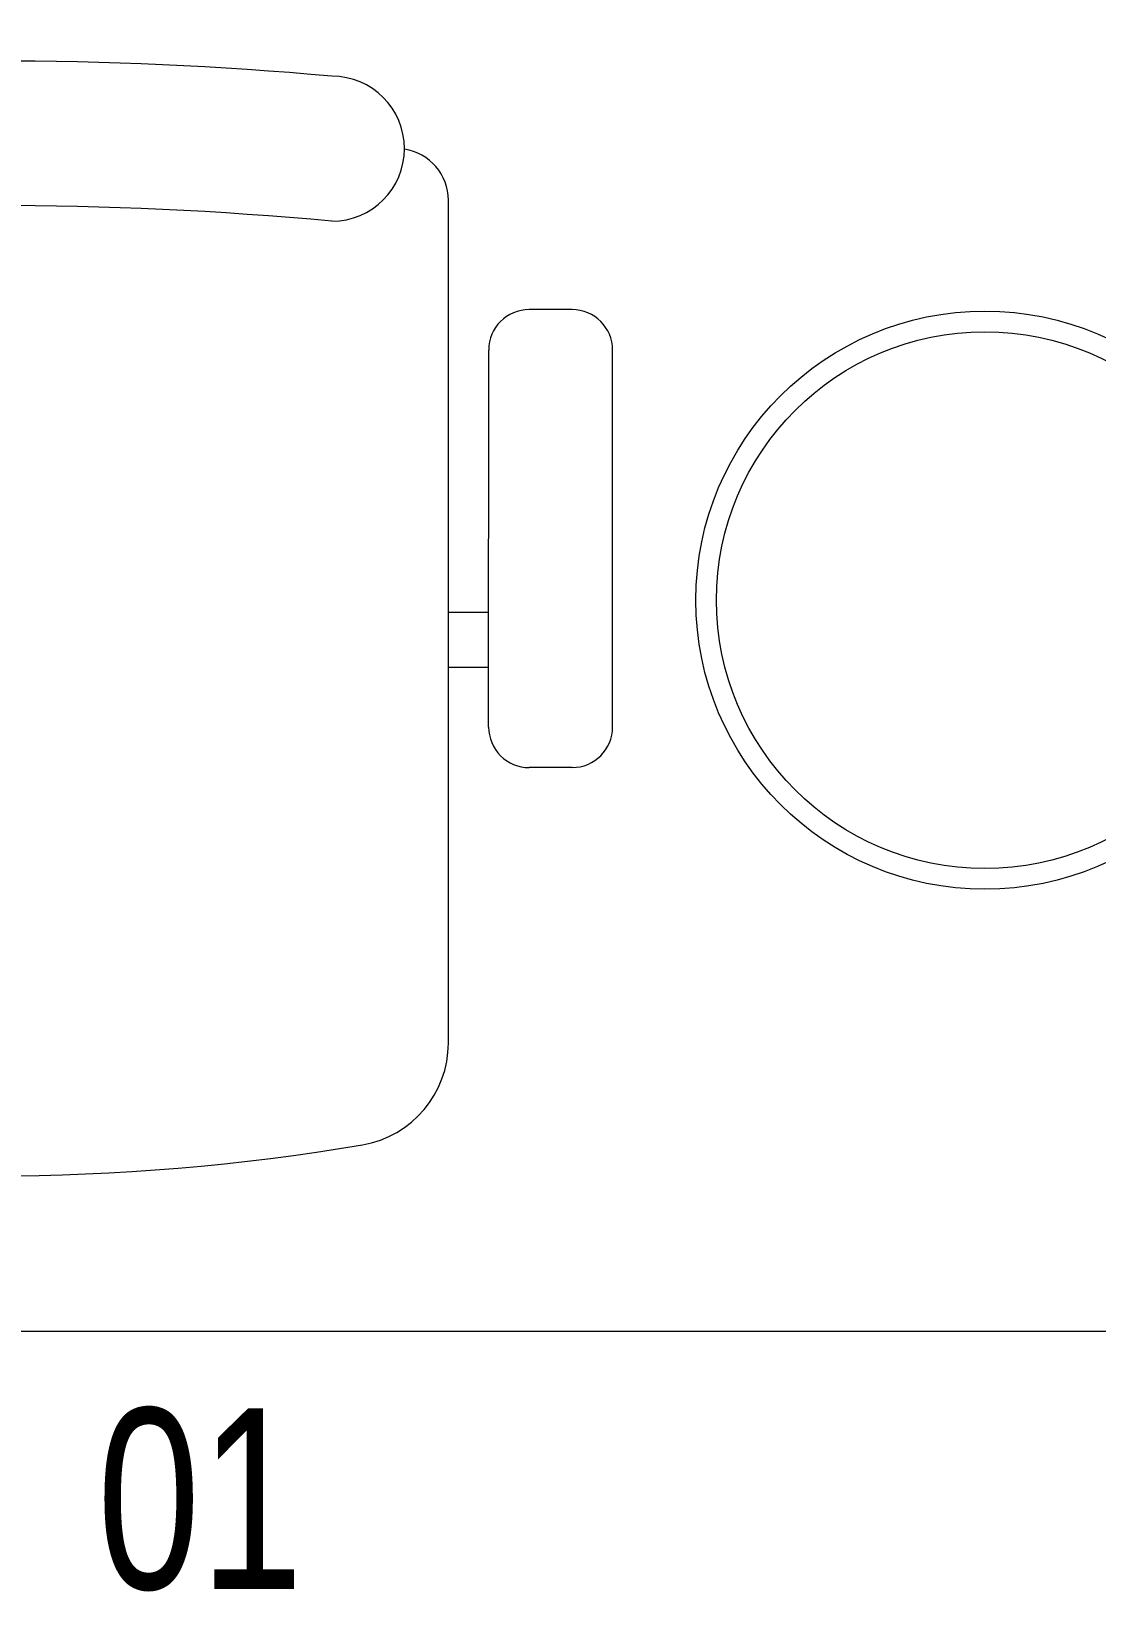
# Model space of a CAD drawing. Header units: inches. Extents: x -12418 to 242017, y -29325 to 19878.
# Drawn here: x 40432 to 40947, y -3694 to -2932 of the extents above; entities that cross this region are included whole.
import ezdxf
from ezdxf import colors
from ezdxf.entities.mleader import LeaderData, LeaderLine
from ezdxf.math import Vec2, Vec3

# ---------------------------------------------------------------- set-up
doc = ezdxf.new("R2010")
doc.units = ezdxf.units.IN
doc.header["$LTSCALE"] = 25
doc.header["$MEASUREMENT"] = 0
doc.linetypes.add('DASHDOT', pattern=[25.4, 12.7, -6.35, 0, -6.35])
doc.layers.get('0').update_dxf_attribs({"color": 8})
for name, color, linetype, lineweight in [('00-Ground Floor$0$72_EGR_EQP_TAG', 142, 'Continuous', 5), ('00-Ground Floor$0$LOADING', 253, 'Continuous', 5), ('E-LITE-CIRC', 6, 'Continuous', 25), ('E-LITE-CLNG-CNDT', 6, 'DASHDOT', 35)]:
    doc.layers.add(name, color=color, linetype=linetype, lineweight=lineweight)
doc.styles.add('00-Ground Floor$0$X3G_ENTITY_257CFD', font='swisscl.ttf', dxfattribs={"height": 200})
doc.styles.add('DC_Simplex', font='SIMPLEX.shx', dxfattribs={"width": 0.7})

# ---------------------------------------------------------------- blocks, each defined once
blk = doc.blocks.new('00-Ground Floor$0$WM00001-P')
at = {"layer": '00-Ground Floor$0$LOADING'}
for radius in [0.14, 0.13]:
    blk.add_circle((0, 0), radius, dxfattribs=at)
blk = doc.blocks.new('00-Ground Floor$0$GF21043-P')
at = {"color": 0}
blk.add_line((-0.8, 0), (0.8, 0), dxfattribs=at)
blk = doc.blocks.new('00-Ground Floor$0$GF21018-P')
at = {"color": 0}
for p, q in [((-0.2207, 0.47563), (-0.2207, 0.0675)), ((-0.2806, 0.34221), (-0.25983, 0.34221)), ((-0.30021, 0.32259), (-0.30021, 0.14)), ((-0.24021, 0.32259), (-0.24021, 0.14)), ((-0.24021, 0.29372), (-0.2207, 0.29372)), ((-0.24021, 0.26708), (-0.2207, 0.26708)), ((-0.2806, 0.12039), (-0.25983, 0.12039))]:
    blk.add_line(p, q, dxfattribs=at)
for centre, radius, start, end in [((-0.0001, -0.52948), 1.06948, 80.36712, 99.63288), ((-0.1707, 0.47563), 0.05, 99.63288, 180), ((-0.2806, 0.32259), 0.01962, 90, 180), ((-0.25983, 0.32259), 0.01962, 360, 90), ((-0.2806, 0.14), 0.01962, 180, 270), ((-0.25983, 0.14), 0.01962, 270, 360), ((-0.16429, 0.0425), 0.03511, 90, 270), ((0, 1.84674), 1.77674, 264.69456, 275.30527), ((-0.1957, 0.0675), 0.025, 180, 261.47208), ((0, 1.83136), 1.83136, 264.85322, 275.14698)]:
    blk.add_arc(centre, radius, start, end, dxfattribs=at)
blk = doc.blocks.new('00-Ground Floor')
at = {"layer": '00-Ground Floor$0$LOADING', "extrusion": (2.24021e-05, 7.77426e-06, 1), "xscale": 1000, "yscale": 1000, "zscale": 1000, "rotation": 179.9985892349695}
blk.add_blockref('00-Ground Floor$0$GF21018-P', (40412.93, -2946.25, 0.86), dxfattribs=at)
at = {"layer": '00-Ground Floor$0$LOADING', "extrusion": (-2.24019e-05, -2.3453e-18, -1), "xscale": -1000, "yscale": 1000, "zscale": 1000, "rotation": 179.9999999999996}
blk.add_blockref('00-Ground Floor$0$WM00001-P', (-40893.5, -3207.41, -0.89), dxfattribs=at)
at = {"layer": '00-Ground Floor$0$LOADING', "extrusion": (2.24019e-05, 2.34868e-18, 1), "xscale": 1000, "yscale": 1000, "zscale": 1000, "rotation": 180}
blk.add_blockref('00-Ground Floor$0$GF21043-P', (40732.72, -3561.62, 0.89), dxfattribs=at)
at = {"layer": '00-Ground Floor$0$72_EGR_EQP_TAG', "insert": (40513.38, -3598.83, -0.01), "char_height": 87.473, "attachment_point": 2, "style": '00-Ground Floor$0$X3G_ENTITY_257CFD'}
blk.add_mtext('01', dxfattribs=at)
blk = doc.blocks.new('ARR0W')
at = {"color": 45}
blk.add_ellipse((0, 0), major_axis=(0.4, 0), ratio=0.4, dxfattribs=at)
at = {"color": 45, "ltscale": 0.5}
blk.add_solid([(-1.4, 0.1667), (-0.4, 0), (-1.4, -0.1667)], dxfattribs=at)

msp = doc.modelspace()

# ---------------------------------------------------------------- block references
at = {"layer": 'E-LITE-CLNG-CNDT'}
msp.add_blockref('00-Ground Floor', (0, 0), dxfattribs=at)

# ---------------------------------------------------------------- leaders
at = {"layer": 'E-LITE-CIRC'}
ml = msp.add_multileader_mtext('Standard', dxfattribs=at)
ml.set_content('{\\Fdc_el_romans|c0;\\W0.8;TO\\Fromans|c0; \\Fsimplex|c0;UPP-GF/S18}', color=256, style='DC_Simplex')
ml.set_leader_properties()
ml.set_arrow_properties(name='ARR0W')
ml.build(insert=Vec2(0, 0))
ml.multileader.update_dxf_attribs({"dogleg_length": 200, "arrow_head_size": 140, "scale": 100})
ctx = ml.context
ctx.base_point, ctx.scale, ctx.char_height, ctx.arrow_head_size, ctx.landing_gap_size, ctx.plane_origin, ctx.plane_x_axis, ctx.plane_y_axis = Vec3(38797.59, -2437.68, 0), 100, 200, 140, 140, Vec3(51335.76, -8545.24, 0), Vec3(1, 0.000001, 0), Vec3(-0.000001, 1, 0)
notes = []
notes.append((ctx, [(0, (1, 1, 0), (38688.8, -2437.68, 0), (1, 0.000001, 0), 108.79, [(0, [(37864.84, -4023.98, 0)], 0, [])])]))
ctx.mtext.insert, ctx.mtext.text_direction, ctx.mtext.rotation, ctx.mtext.flow_direction = Vec3(38937.59, -2304.35, 0), Vec3(1, 0.000001, 0), 0.000001, 5
for ctx, leaders in notes:
    for number, flags, end, landing, length, lines in leaders:
        leader = LeaderData()
        leader.index, (leader.has_last_leader_line, leader.has_dogleg_vector, leader.attachment_direction) = number, flags
        leader.last_leader_point, leader.dogleg_vector, leader.dogleg_length = Vec3(end), Vec3(landing), length
        for number, points, colour, breaks in lines:
            line = LeaderLine()
            line.index, line.vertices, line.color, line.breaks = number, Vec3.list(points), colors.encode_raw_color(colour), breaks
            leader.lines.append(line)
        ctx.leaders.append(leader)

doc.saveas('drawing.dxf')
